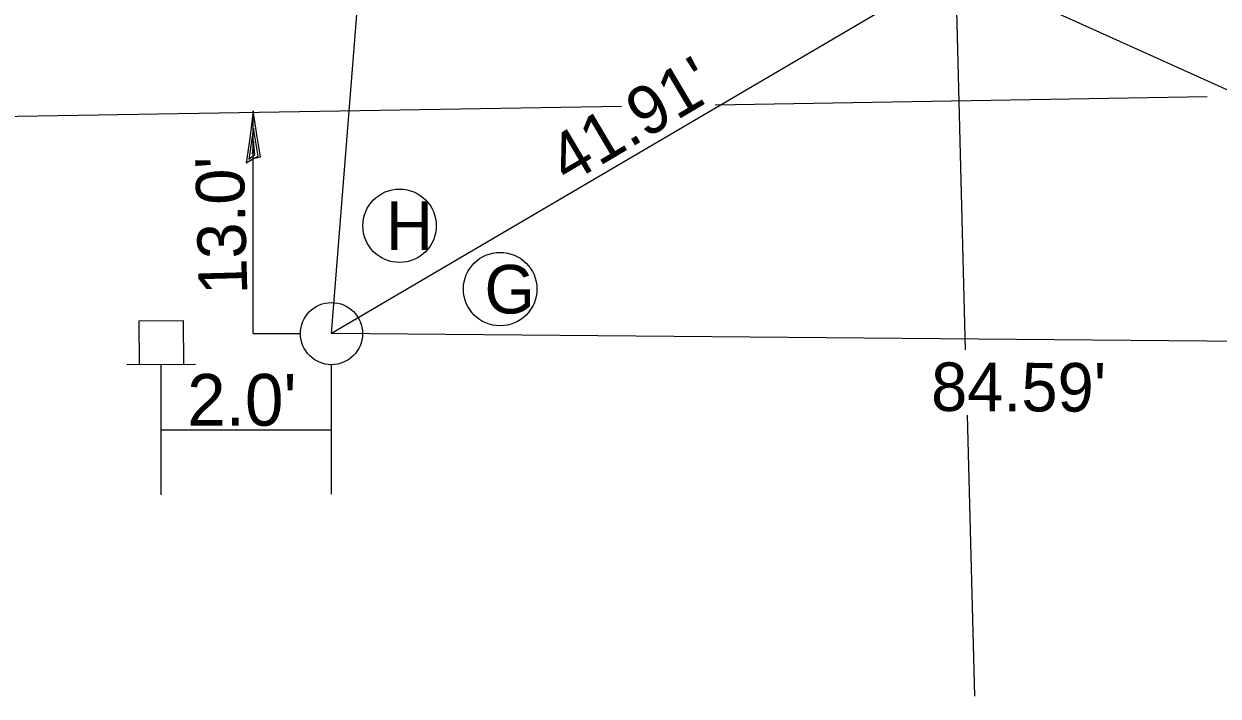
# Model space of a CAD drawing. Extents: x 777607.2 to 777685.3, y 2094784.8 to 2094820.4.
# Drawn here: x 777649.9 to 777652.205, y 2094800.698 to 2094801.996 of the extents above; entities that cross this region are included whole.
import ezdxf

# ---------------------------------------------------------------- set-up
doc = ezdxf.new("R2010")
doc.units = 0
for name, color, linetype in [('ROW_EX_Dimensions', 7, 'Continuous'), ('ROW_EX_Section Lines', 7, 'Continuous'), ('ROW_PR_Dimensions', 7, 'Continuous'), ('Topo_EOP', 7, 'Continuous')]:
    doc.layers.add(name, color=color, linetype=linetype)

msp = doc.modelspace()

# ---------------------------------------------------------------- linework, layer by layer
at = {"layer": 'ROW_EX_Dimensions'}
for p, q in [((777650.494, 2094801.3977), (777650.6487, 2094803.3545)), ((777651.6984, 2094802.1054), (777650.494, 2094801.3977)), ((777653.3136, 2094801.3738), (777651.6984, 2094802.1054)), ((777650.3427, 2094801.8277), (777650.3367, 2094801.7743)), ((777650.3504, 2094801.778), (777650.3427, 2094801.8277)), ((777650.3427, 2094801.3977), (777650.3427, 2094801.8277)), ((777650.3367, 2094801.7743), (777650.3296, 2094801.7274)), ((777650.3434, 2094801.7942), (777650.3345, 2094801.7347)), ((777650.3526, 2094801.7402), (777650.3434, 2094801.7942)), ((777650.3572, 2094801.7393), (777650.3504, 2094801.778)), ((777650.3437, 2094801.7686), (777650.3407, 2094801.7446)), ((777650.3459, 2094801.7438), (777650.3437, 2094801.7686)), ((777650.3296, 2094801.7274), (777650.3436, 2094801.7359)), ((777650.3345, 2094801.7347), (777650.3459, 2094801.7438)), ((777650.3436, 2094801.7359), (777650.3526, 2094801.7402)), ((777650.3436, 2094801.7359), (777650.3572, 2094801.7393)), ((777650.1231, 2094801.4222), (777650.2079, 2094801.4229)), ((777650.1237, 2094801.3374), (777650.1231, 2094801.4222)), ((777650.2079, 2094801.4229), (777650.2086, 2094801.338)), ((777650.3427, 2094801.3977), (777650.434, 2094801.3977)), ((777653.3136, 2094801.3738), (777650.494, 2094801.3977)), ((777650.2316, 2094801.3382), (777650.0991, 2094801.3372)), ((777650.1654, 2094801.0861), (777650.1654, 2094801.3377)), ((777650.494, 2094801.0878), (777650.494, 2094801.3377)), ((777650.1654, 2094801.2119), (777650.494, 2094801.2119))]:
    msp.add_line(p, q, dxfattribs=at)
for centre in [(777650.6254, 2094801.6059), (777650.8195, 2094801.4837)]:
    msp.add_circle(centre, 0.0709, dxfattribs=at)
at = {"layer": 'ROW_EX_Section Lines'}
for p, q in [((777651.7178, 2094801.3666), (777651.6984, 2094802.1054)), ((777651.7354, 2094800.6977), (777651.7211, 2094801.2401))]:
    msp.add_line(p, q, dxfattribs=at)
at = {"layer": 'ROW_PR_Dimensions'}
msp.add_circle((777650.494, 2094801.3977), 0.06, dxfattribs=at)
at = {"layer": 'Topo_EOP'}
for p, q in [((777651.2346, 2094801.8398), (777652.1839, 2094801.8553)), ((777649.5631, 2094801.8125), (777651.054, 2094801.8368))]:
    msp.add_line(p, q, dxfattribs=at)

# ---------------------------------------------------------------- texts
at = {"layer": 'ROW_EX_Dimensions'}
for s, height, rotation, p in [("41.91'", 0.09375, 30.6481, (777650.9497, 2094801.6843)), ("13.0'", 0.09375, 91.567, (777650.3318, 2094801.4737)), ("84.59'", 0.09375, 359.7232, (777651.651, 2094801.2485)), ("2.0'", 0.1, 0.0699, (777650.2155, 2094801.2197))]:
    msp.add_text(s, height=height, rotation=rotation, dxfattribs=at).set_placement(p)
for s, p in [('H', (777650.5994, 2094801.5593)), ('G', (777650.7893, 2094801.4366))]:
    msp.add_text(s, height=0.0937, dxfattribs=at).set_placement(p)

doc.saveas('drawing.dxf')
